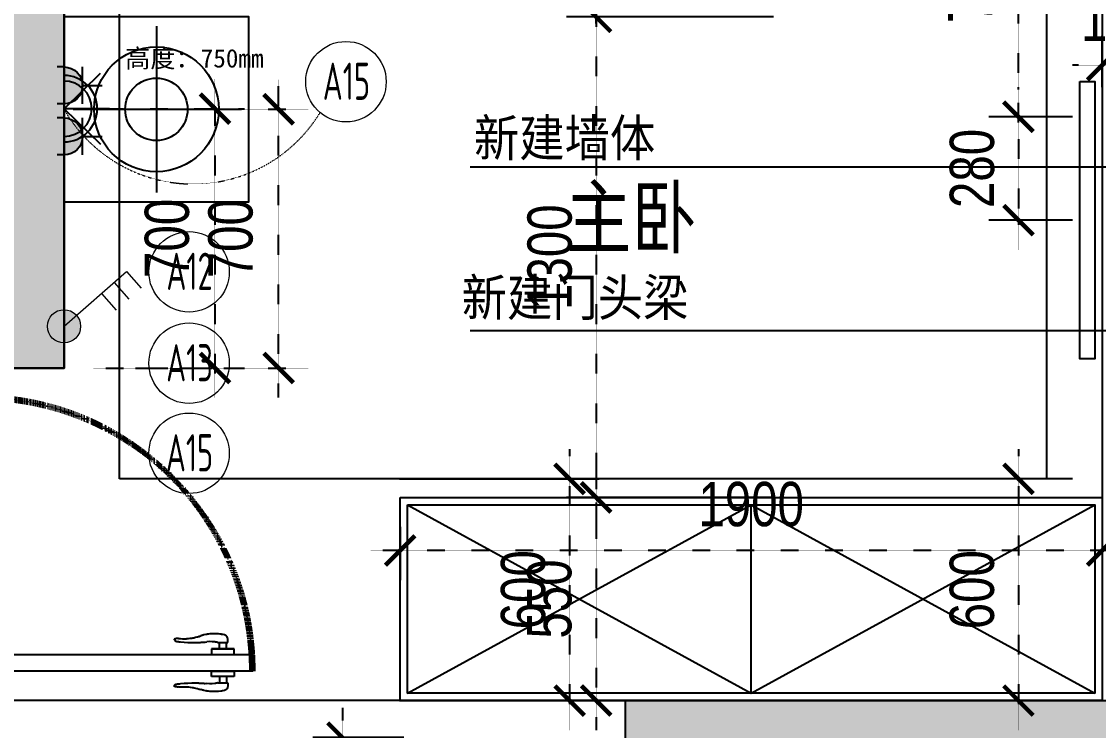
# Model space of a CAD drawing. Header units: millimetres. Extents: x -23568 to 99064, y -162914 to -58422.
# Drawn here: x 27922 to 30837, y -155327 to -153409 of the extents above; entities that cross this region are included whole.
import ezdxf
from ezdxf.enums import TextEntityAlignment as Align

# ---------------------------------------------------------------- set-up
doc = ezdxf.new("R2010")
doc.units = ezdxf.units.MM
doc.header["$LTSCALE"] = 0.01
doc.linetypes.add('ACAD_ISO03W100', pattern=[30, 12, -18])
doc.linetypes.add('DASHED', pattern=[0.75, 0.5, -0.25])
for name, color, linetype in [('09-天花灯具', 53, 'Continuous'), ('FF-FURN【平面家具】', 51, 'Continuous'), ('FF-TEXT【平面文字】', 50, 'Continuous'), ('layer 1', 7, 'Continuous'), ('M-【门】', 63, 'Continuous'), ('RC-Dim【灯具尺寸】', 2, 'Continuous'), ('RC-FIN【天花造型】', 30, 'Continuous'), ('T_天花', 6, 'Continuous'), ('X▲【插座定位】', 30, 'Continuous'), ('布局图框', 1, 'Continuous')]:
    doc.layers.add(name, color=color, linetype=linetype)
for name, color, linetype, lineweight in [('FF-Dim【平面家具尺】', 44, 'Continuous', 0), ('Q◆【 新建墙体填充】', 51, 'Continuous', 0), ('RC-Dim【天花尺寸】', 44, 'Continuous', 0), ('X▲【平面开关】', 31, 'Continuous', 0)]:
    doc.layers.add(name, color=color, linetype=linetype, lineweight=lineweight)
doc.styles.add('-宋体', font='simfang.ttf', dxfattribs={"width": 0.8})
doc.styles.add('CCD_DIM', font='ARCHS.SHX', dxfattribs={"width": 0.7})
doc.styles.add('DIM_FONT', font='SIMPLEX.shx', dxfattribs={"width": 0.8})
doc.styles.add('宋体', font='')
doc.styles.add('尺寸', font='')
doc.styles.add('英文字体', font='stylu.ttf', dxfattribs={"width": 0.8})
doc.styles.get('宋体').set_extended_font_data('SimSun')
doc.styles.get('尺寸').set_extended_font_data('SimSun')
doc.dimstyles.new('t-60', dxfattribs={"dimscale": 80, "dimtxt": 2.3, "dimasz": 1, "dimexe": 1, "dimexo": 1, "dimgap": 0.5, "dimtad": 0, "dimdec": 0, "dimrnd": 5, "dimzin": 0, "dimdsep": 46, "dimtxsty": '英文字体', "dimblk": 'ARCHTICK', "dimcen": 0.09, "dimdle": 1, "dimclrd": 8, "dimclre": 8, "dimclrt": 2, "dimadec": 0, "dimazin": 0, "dimtfac": 1, "dimtdec": 0, "dimtix": 1, "dimtmove": 2, "dimatfit": 2, "dimldrblk": 'DOT', "dimfxl": 0, "dimtvp": 1, "dimtolj": 1, "dimtzin": 0, "dimarcsym": 0})
doc.dimstyles.new('尺寸标注1：60', dxfattribs={"dimscale": 60, "dimtxt": 2, "dimasz": 1, "dimexe": 2, "dimexo": 2, "dimgap": 0.6, "dimtad": 1, "dimdec": 0, "dimdsep": 46, "dimtxsty": '宋体', "dimblk": 'WS-cj', "dimcen": 1, "dimclrd": 44, "dimclre": 44, "dimclrt": 2, "dimadec": 0, "dimazin": 2, "dimtfac": 1, "dimtdec": 4, "dimtix": 1, "dimtmove": 2, "dimatfit": 3, "dimldrblk": 'CCD_Leader_Arrow', "dimfxl": 0, "dimtolj": 1, "dimarcsym": 0})

# ---------------------------------------------------------------- blocks, each defined once
blk = doc.blocks.new('门套门线条01【一卜川】')
at = {"color": 0, "linetype": 'ByBlock'}
blk.add_lwpolyline([(0, 0), (0, 7.5), (-9, 7.5), (-9, 13.5, -0.182064), (-37.4, 19.8, 0.571419), (-55.7, 13.5), (-60, 13.5), (-60, 0)], format="xyb", close=True, dxfattribs=at)
blk = doc.blocks.new('*U68')
at = {"color": 8, "linetype": 'ByBlock'}
for p, q in [((-107.2, 673.5), (-115.9, 673.5)), ((-107.2, 647.1), (-107.2, 673.5)), ((-89.6, 690.4), (-89.6, 675.2)), ((-75, 690.4), (-89.6, 690.4)), ((-89.6, 675.2), (-89.6, 640.4)), ((-89.6, 675.2), (-89.6, 640.4)), ((-75, 629.6), (-75, 690.4)), ((-30, 629.6), (-30, 690.4)), ((-30, 690.4), (-15.4, 690.4)), ((-15.4, 690.4), (-15.4, 675.2)), ((-15.4, 675.2), (-15.4, 640.4)), ((-15.4, 675.2), (-15.4, 640.4)), ((2.2, 647.1), (2.2, 673.5)), ((2.2, 673.5), (10.9, 673.5)), ((-89.6, 669.4), (-107.2, 669.4)), ((-89.6, 650.6), (-107.2, 650.6)), ((-15.4, 669.4), (2.2, 669.4)), ((-15.4, 650.6), (2.2, 650.6)), ((-89.6, 640.4), (-89.6, 629.6)), ((-89.6, 629.6), (-75, 629.6)), ((-15.4, 629.6), (-30, 629.6)), ((-15.4, 640.4), (-15.4, 629.6)), ((-30, 0), (-770, 0)), ((-40, -120), (-760, -120))]:
    blk.add_line(p, q, dxfattribs=at)
at = {"color": 4, "linetype": 'ByBlock'}
blk.add_lwpolyline([(-30, 0), (-75, 0), (-75, 740), (-30, 740)], close=True, dxfattribs=at)
for points in [[(-760, -120), (-800, -120), (-800, 0), (-770, 0), (-770, -45), (-760, -45), (-760, -120)], [(-40, -120), (0, -120), (0, 0), (-30, 0), (-30, -45), (-40, -45), (-40, -120)]]:
    blk.add_lwpolyline(points, dxfattribs=at)
at = {"color": 8, "linetype": 'DASHED', "lineweight": -2}
blk.add_arc((-30, 0), 740, 90.0001, 180, dxfattribs=at)
at = {"color": 8, "linetype": 'ByBlock'}
for centre, major_axis, start_param, end_param in [((-115.9, 661.3), (-8.59, 8.59), 5.497787, 6.813202), ((-10.9, 636.6), (-120, 0.1), -0.233047, 0.306451), ((-23.6, 626.2), (-86, 0), -0.231441, 0.114669), ((-112.2, 647.1), (-3.58, -3.58), 2.124304, 2.356194), ((-443.4, 580.7), (-336.3, 0.1), 3.005111, 3.247916), ((-264.2, 552.2), (-147, -1.8), 3.194781, 3.464277), ((-247, 554.8), (-91.7, 91.7), 3.813778, 3.981187), ((-99, 537.5), (-13.7, 13.7), 0.647464, 1.248663), ((-115.4, 529.4), (-0.729, 0.729), 1.325662, 2.819982), ((-118.6, 536), (-5.92, -5.92), 1.238085, 2.228964)]:
    blk.add_ellipse(centre, major_axis=major_axis, ratio=1, start_param=start_param, end_param=end_param, dxfattribs=at)
at = {"color": 8, "linetype": 'ByBlock', "extrusion": (0, 0, -1)}
for centre, major_axis, start_param, end_param in [((10.9, 661.3), (8.59, 8.59), 5.497787, 6.813202), ((7.2, 647.1), (3.58, -3.58), 2.124304, 2.356194), ((-81.4, 626.2), (86, 0), -0.231441, 0.114669), ((-94.1, 636.6), (120, 0.1), -0.233047, 0.306451), ((338.4, 580.7), (336.3, 0.1), 3.005111, 3.247916), ((159.2, 552.2), (147, -1.8), 3.194781, 3.464277), ((142, 554.8), (91.7, 91.7), 3.813778, 3.981187), ((13.6, 536), (5.92, -5.92), 1.238085, 2.228964), ((10.4, 529.4), (0.729, 0.729), 1.325662, 2.819982), ((-6, 537.5), (13.7, 13.7), 0.647464, 1.248663)]:
    blk.add_ellipse(centre, major_axis=major_axis, ratio=1, start_param=start_param, end_param=end_param, dxfattribs=at)
at = {"color": 4}
blk.add_blockref('门套门线条01【一卜川】', (-780, 0), dxfattribs=at)
at = {"color": 4, "xscale": -1}
blk.add_blockref('门套门线条01【一卜川】', (-20, 0), dxfattribs=at)
at = {"color": 4, "xscale": -1, "rotation": 180}
blk.add_blockref('门套门线条01【一卜川】', (-770, -120), dxfattribs=at)
at = {"color": 4, "rotation": 180}
blk.add_blockref('门套门线条01【一卜川】', (-30, -120), dxfattribs=at)
blk = doc.blocks.new('_ArchTick')
at = {"color": 0, "linetype": 'ByBlock', "const_width": 0.15}
blk.add_lwpolyline([(-0.5, -0.5), (0.5, 0.5)], dxfattribs=at)
blk = doc.blocks.new('*D549')
at = {"layer": 'Defpoints', "color": 0, "transparency": 16777216}
for p in [(30847.5, -153666.2), (30620.8, -153946.2), (30847.5, -153946.2)]:
    blk.add_point(p, dxfattribs=at)
at = {"layer": 'Q◆【 新建墙体填充】', "color": 8, "linetype": 'ACAD_ISO03W100', "lineweight": -2, "transparency": 16777216}
for p, q in [((30620.8, -153666.2), (30620.8, -153586.2)), ((30620.8, -153666.2), (30620.8, -153946.2)), ((30620.8, -153946.2), (30620.8, -154026.2))]:
    blk.add_line(p, q, dxfattribs=at)
at = {"layer": 'Q◆【 新建墙体填充】', "color": 8, "lineweight": -2, "transparency": 16777216}
for p, q in [((30767.5, -153666.2), (30540.8, -153666.2)), ((30767.5, -153946.2), (30540.8, -153946.2))]:
    blk.add_line(p, q, dxfattribs=at)
at = {"layer": 'Q◆【 新建墙体填充】', "color": 8, "lineweight": -2, "transparency": 16777216, "xscale": 80, "yscale": 80, "zscale": 80}
for p, rotation in [((30620.8, -153666.2), 270), ((30620.8, -153946.2), 90)]:
    blk.add_blockref('_ArchTick', p, dxfattribs=dict(at, rotation=rotation))
at = {"layer": 'Q◆【 新建墙体填充】', "color": 2, "transparency": 16777216, "insert": (30495.8, -153806.2), "char_height": 120, "attachment_point": 5, "rotation": 90, "style": '英文字体'}
blk.add_mtext('\\A1;280', dxfattribs=at)
blk = doc.blocks.new('_DOT')
at = {"color": 0, "linetype": 'ByBlock'}
blk.add_line((-0.5, 0), (-1, 0), dxfattribs=at)
at = {"color": 0, "linetype": 'ByBlock', "const_width": 0.5}
blk.add_lwpolyline([(-0.25, 0, 1), (0.25, 0, 1)], format="xyb", close=True, dxfattribs=at)
blk = doc.blocks.new('*D550')
at = {"layer": 'Defpoints', "color": 0, "transparency": 16777216}
for p in [(30847.5, -154646.2), (30620.8, -155246.2), (30847.5, -155246.2)]:
    blk.add_point(p, dxfattribs=at)
at = {"layer": 'Q◆【 新建墙体填充】', "color": 8, "linetype": 'ACAD_ISO03W100', "lineweight": -2, "transparency": 16777216}
blk.add_line((30620.8, -154566.2), (30620.8, -155326.2), dxfattribs=at)
at = {"layer": 'Q◆【 新建墙体填充】', "color": 8, "lineweight": -2, "transparency": 16777216}
for p, q in [((30767.5, -154646.2), (30540.8, -154646.2)), ((30767.5, -155246.2), (30540.8, -155246.2))]:
    blk.add_line(p, q, dxfattribs=at)
at = {"layer": 'Q◆【 新建墙体填充】', "color": 8, "lineweight": -2, "transparency": 16777216, "xscale": 80, "yscale": 80, "zscale": 80}
for p, rotation in [((30620.8, -154646.2), 90), ((30620.8, -155246.2), 270)]:
    blk.add_blockref('_ArchTick', p, dxfattribs=dict(at, rotation=rotation))
at = {"layer": 'Q◆【 新建墙体填充】', "color": 2, "transparency": 16777216, "insert": (30495.5, -154946.2), "char_height": 120, "attachment_point": 5, "rotation": 90, "style": '英文字体'}
blk.add_mtext('\\A1;600', dxfattribs=at)
blk = doc.blocks.new('*D551')
at = {"layer": 'Defpoints', "color": 0, "transparency": 16777216}
for p in [(30620.8, -152946.2), (30847.5, -152946.2), (30847.5, -153666.2)]:
    blk.add_point(p, dxfattribs=at)
at = {"layer": 'Q◆【 新建墙体填充】', "color": 8, "linetype": 'ACAD_ISO03W100', "lineweight": -2, "transparency": 16777216}
blk.add_line((30620.8, -153746.2), (30620.8, -152866.2), dxfattribs=at)
at = {"layer": 'Q◆【 新建墙体填充】', "color": 8, "lineweight": -2, "transparency": 16777216}
for p, q in [((30767.5, -152946.2), (30540.8, -152946.2)), ((30767.5, -153666.2), (30540.8, -153666.2))]:
    blk.add_line(p, q, dxfattribs=at)
at = {"layer": 'Q◆【 新建墙体填充】', "color": 8, "lineweight": -2, "transparency": 16777216, "xscale": 80, "yscale": 80, "zscale": 80}
for p, rotation in [((30620.8, -152946.2), 90), ((30620.8, -153666.2), 270)]:
    blk.add_blockref('_ArchTick', p, dxfattribs=dict(at, rotation=rotation))
at = {"layer": 'Q◆【 新建墙体填充】', "color": 2, "transparency": 16777216, "insert": (30491.3, -153306.2), "char_height": 120, "attachment_point": 5, "rotation": 90, "style": '英文字体'}
blk.add_mtext('\\A1;720', dxfattribs=at)
blk = doc.blocks.new('*D552')
at = {"layer": 'Defpoints', "color": 0, "transparency": 16777216}
for p in [(30947.5, -153526.9), (30847.5, -153666.2), (30947.5, -153666.2)]:
    blk.add_point(p, dxfattribs=at)
at = {"layer": 'Q◆【 新建墙体填充】', "color": 8, "lineweight": -2, "transparency": 16777216}
for p, q in [((30847.5, -153586.2), (30847.5, -153446.9)), ((30947.5, -153586.2), (30947.5, -153446.9))]:
    blk.add_line(p, q, dxfattribs=at)
at = {"layer": 'Q◆【 新建墙体填充】', "color": 8, "linetype": 'ACAD_ISO03W100', "lineweight": -2, "transparency": 16777216}
for p, q in [((30847.5, -153526.9), (30767.5, -153526.9)), ((30847.5, -153526.9), (30947.5, -153526.9)), ((30947.5, -153526.9), (31027.5, -153526.9))]:
    blk.add_line(p, q, dxfattribs=at)
at = {"layer": 'Q◆【 新建墙体填充】', "color": 8, "lineweight": -2, "transparency": 16777216, "xscale": 80, "yscale": 80, "zscale": 80}
blk.add_blockref('_ArchTick', (30847.5, -153526.9), dxfattribs=at)
at = {"layer": 'Q◆【 新建墙体填充】', "color": 8, "lineweight": -2, "transparency": 16777216, "xscale": 80, "yscale": 80, "zscale": 80, "rotation": 180}
blk.add_blockref('_ArchTick', (30947.5, -153526.9), dxfattribs=at)
at = {"layer": 'Q◆【 新建墙体填充】', "color": 2, "transparency": 16777216, "insert": (30897.5, -153402.6), "char_height": 120, "attachment_point": 5, "style": '英文字体'}
blk.add_mtext('\\A1;100', dxfattribs=at)
blk = doc.blocks.new('CCD_Leader_Arrow')
at = {"color": 50, "linetype": 'ByBlock'}
blk.add_line((0, 0), (-1, 0), dxfattribs=at)
for points in [[(-0.859, 0.668), (-0.597, 0.852), (-0.24, 0), (0, 0)], [(-0.859, -0.668), (-0.597, -0.852), (-0.24, 0), (0, 0)]]:
    blk.add_solid(points, dxfattribs=at)
blk = doc.blocks.new('WS-cj')
blk.add_hatch(color=2).paths.add_polyline_path([(0.588, 0.818), (-0.818, -0.588), (-0.588, -0.818), (0.818, 0.588)])
at = {"color": 2, "linetype": 'ByBlock', "lineweight": 0}
for p, q in [((-1.1, 0), (0, 0)), ((0, 0), (1.1, 0))]:
    blk.add_line(p, q, dxfattribs=at)
at = {"color": 2}
blk.add_lwpolyline([(0.588, 0.818), (-0.818, -0.588), (-0.588, -0.818), (0.818, 0.588)], close=True, dxfattribs=at)
blk = doc.blocks.new('*D585')
at = {"layer": 'Defpoints', "color": 0, "transparency": 16777216}
for p in [(29037.5, -155346.2), (28790.9, -156226.2), (29037.5, -156226.2)]:
    blk.add_point(p, dxfattribs=at)
at = {"layer": 'FF-Dim【平面家具尺】', "color": 8, "linetype": 'ACAD_ISO03W100', "lineweight": -2, "transparency": 16777216}
blk.add_line((28790.9, -155266.2), (28790.9, -156306.2), dxfattribs=at)
at = {"layer": 'FF-Dim【平面家具尺】', "color": 8, "lineweight": -2, "transparency": 16777216}
for p, q in [((28957.5, -155346.2), (28710.9, -155346.2)), ((28957.5, -156226.2), (28710.9, -156226.2))]:
    blk.add_line(p, q, dxfattribs=at)
at = {"layer": 'FF-Dim【平面家具尺】', "color": 8, "lineweight": -2, "transparency": 16777216, "xscale": 80, "yscale": 80, "zscale": 80}
for p, rotation in [((28790.9, -155346.2), 90), ((28790.9, -156226.2), 270)]:
    blk.add_blockref('_ArchTick', p, dxfattribs=dict(at, rotation=rotation))
at = {"layer": 'FF-Dim【平面家具尺】', "color": 2, "transparency": 16777216, "insert": (28665.9, -155786.2), "char_height": 120, "attachment_point": 5, "rotation": 90, "style": '英文字体'}
blk.add_mtext('\\A1;880', dxfattribs=at)
blk = doc.blocks.new('*D587')
at = {"layer": 'Defpoints', "color": 0, "transparency": 16777216}
for p in [(28947.5, -154696.2), (30847.5, -154696.2), (28947.5, -154840)]:
    blk.add_point(p, dxfattribs=at)
at = {"layer": 'FF-Dim【平面家具尺】', "color": 8, "lineweight": -2, "transparency": 16777216}
for p, q in [((28947.5, -154776.2), (28947.5, -154920)), ((30847.5, -154776.2), (30847.5, -154920))]:
    blk.add_line(p, q, dxfattribs=at)
at = {"layer": 'FF-Dim【平面家具尺】', "color": 8, "linetype": 'ACAD_ISO03W100', "lineweight": -2, "transparency": 16777216}
blk.add_line((30927.5, -154840), (28867.5, -154840), dxfattribs=at)
at = {"layer": 'FF-Dim【平面家具尺】', "color": 8, "lineweight": -2, "transparency": 16777216, "xscale": 80, "yscale": 80, "zscale": 80, "rotation": 180}
blk.add_blockref('_ArchTick', (28947.5, -154840), dxfattribs=at)
at = {"layer": 'FF-Dim【平面家具尺】', "color": 8, "lineweight": -2, "transparency": 16777216, "xscale": 80, "yscale": 80, "zscale": 80}
blk.add_blockref('_ArchTick', (30847.5, -154840), dxfattribs=at)
at = {"layer": 'FF-Dim【平面家具尺】', "color": 2, "transparency": 16777216, "insert": (29897.5, -154715.2), "char_height": 120, "attachment_point": 5, "style": '英文字体'}
blk.add_mtext('\\A1;1900', dxfattribs=at)
blk = doc.blocks.new('*D588')
at = {"layer": 'Defpoints', "color": 0, "transparency": 16777216}
for p in [(28947.5, -154696.2), (28947.5, -155246.2), (29477.8, -155246.2)]:
    blk.add_point(p, dxfattribs=at)
at = {"layer": 'FF-Dim【平面家具尺】', "color": 8, "linetype": 'ACAD_ISO03W100', "lineweight": -2, "transparency": 16777216}
blk.add_line((29477.8, -154616.2), (29477.8, -155326.2), dxfattribs=at)
at = {"layer": 'FF-Dim【平面家具尺】', "color": 8, "lineweight": -2, "transparency": 16777216}
for p, q in [((29027.5, -154696.2), (29557.8, -154696.2)), ((29027.5, -155246.2), (29557.8, -155246.2))]:
    blk.add_line(p, q, dxfattribs=at)
at = {"layer": 'FF-Dim【平面家具尺】', "color": 8, "lineweight": -2, "transparency": 16777216, "xscale": 80, "yscale": 80, "zscale": 80}
for p, rotation in [((29477.8, -154696.2), 90), ((29477.8, -155246.2), 270)]:
    blk.add_blockref('_ArchTick', p, dxfattribs=dict(at, rotation=rotation))
at = {"layer": 'FF-Dim【平面家具尺】', "color": 2, "transparency": 16777216, "insert": (29351.8, -154971.2), "char_height": 120, "attachment_point": 5, "rotation": 90, "style": '英文字体'}
blk.add_mtext('\\A1;550', dxfattribs=at)
blk = doc.blocks.new('*D589')
at = {"layer": 'Defpoints', "color": 0, "transparency": 16777216}
for p in [(30037.5, -153396.2), (29477.8, -154696.2), (30146.9, -154696.2)]:
    blk.add_point(p, dxfattribs=at)
at = {"layer": 'FF-Dim【平面家具尺】', "color": 8, "linetype": 'ACAD_ISO03W100', "lineweight": -2, "transparency": 16777216}
blk.add_line((29477.8, -153316.2), (29477.8, -154776.2), dxfattribs=at)
at = {"layer": 'FF-Dim【平面家具尺】', "color": 8, "lineweight": -2, "transparency": 16777216}
for p, q in [((29957.5, -153396.2), (29397.8, -153396.2)), ((29957.8, -154696.2), (29397.8, -154696.2))]:
    blk.add_line(p, q, dxfattribs=at)
at = {"layer": 'FF-Dim【平面家具尺】', "color": 8, "lineweight": -2, "transparency": 16777216, "xscale": 80, "yscale": 80, "zscale": 80}
for p, rotation in [((29477.8, -153396.2), 90), ((29477.8, -154696.2), 270)]:
    blk.add_blockref('_ArchTick', p, dxfattribs=dict(at, rotation=rotation))
at = {"layer": 'FF-Dim【平面家具尺】', "color": 2, "transparency": 16777216, "insert": (29352.6, -154046.2), "char_height": 120, "attachment_point": 5, "rotation": 90, "style": '英文字体'}
blk.add_mtext('\\A1;1300', dxfattribs=at)
blk = doc.blocks.new('*D590')
at = {"layer": 'Defpoints', "color": 0, "transparency": 16777216}
for p in [(29477.8, -151596.2), (30037.5, -151596.2), (30037.5, -153396.2)]:
    blk.add_point(p, dxfattribs=at)
at = {"layer": 'FF-Dim【平面家具尺】', "color": 8, "linetype": 'ACAD_ISO03W100', "lineweight": -2, "transparency": 16777216}
blk.add_line((29477.8, -153476.2), (29477.8, -151516.2), dxfattribs=at)
at = {"layer": 'FF-Dim【平面家具尺】', "color": 8, "lineweight": -2, "transparency": 16777216}
for p, q in [((29957.5, -151596.2), (29397.8, -151596.2)), ((29957.5, -153396.2), (29397.8, -153396.2))]:
    blk.add_line(p, q, dxfattribs=at)
at = {"layer": 'FF-Dim【平面家具尺】', "color": 8, "lineweight": -2, "transparency": 16777216, "xscale": 80, "yscale": 80, "zscale": 80}
for p, rotation in [((29477.8, -151596.2), 90), ((29477.8, -153396.2), 270)]:
    blk.add_blockref('_ArchTick', p, dxfattribs=dict(at, rotation=rotation))
at = {"layer": 'FF-Dim【平面家具尺】', "color": 2, "transparency": 16777216, "insert": (29352.8, -152496.2), "char_height": 120, "attachment_point": 5, "rotation": 90, "style": '英文字体'}
blk.add_mtext('\\A1;1800', dxfattribs=at)
blk = doc.blocks.new('ADFADAW')
at = {"layer": 'Defpoints'}
h = blk.add_hatch(color=251, dxfattribs=at)
h.dxf.hatch_style = 1
h.paths.add_polyline_path([(22067.5, -166462.6), (21407.5, -166462.6), (21407.5, -171702.6), (21627.5, -171702.6), (21697.5, -171702.6), (21697.5, -167912.6), (22067.5, -167912.6)])
h.paths.add_polyline_path([(27427.5, -167912.6), (27687.5, -167912.6), (27687.5, -170562.6), (28037.5, -170562.6), (28037.5, -167312.6), (28037.5, -166702.6), (27427.5, -166702.6)])
h.paths.add_polyline_path([(30847.5, -167312.6), (30847.5, -169162.6), (31027.5, -169162.6), (31027.5, -166462.6), (30447.5, -166462.6), (30447.5, -166702.6), (30447.5, -167312.6)])
h.paths.add_polyline_path([(32877.5, -171702.6), (32877.5, -168722.6), (32477.5, -168722.6), (32477.5, -168962.6), (32637.5, -168962.6), (32637.5, -171462.6), (29557.5, -171462.6), (29557.5, -174282.6), (29797.5, -174282.6), (29797.5, -171702.6)])
h.paths.add_polyline_path([(28037.5, -172742.6), (27687.5, -172742.6), (27687.5, -175132.6), (28037.5, -175132.6)])
h.paths.add_polyline_path([(19547.5, -175182.6), (20787.5, -175182.6), (20787.5, -174942.6), (19787.5, -174942.6), (19787.5, -171702.6), (19787.5, -171462.6), (19547.5, -171462.6)])
at = {"layer": 'Defpoints', "color": 251}
for p, q in [((28037.5, -167312.6), (28037.5, -170562.6)), ((28037.5, -169612.6), (28037.5, -170112.6)), ((28537.5, -170112.6), (28537.5, -169612.6)), ((30787.5, -169787.6), (30827.5, -169787.6)), ((30787.5, -170537.6), (30787.5, -169787.6)), ((30827.5, -169787.6), (30827.5, -170537.6)), ((28037.5, -170112.6), (28537.5, -170112.6)), ((30827.5, -170537.6), (30787.5, -170537.6)), ((28037.5, -170562.6), (27687.5, -170562.6)), ((28947.5, -170912.6), (30847.5, -170912.6)), ((28947.5, -171462.6), (28947.5, -170912.6)), ((28967.5, -170932.6), (30827.5, -170932.6)), ((28967.5, -171442.6), (28967.5, -170932.6)), ((28967.5, -171442.6), (29897.5, -170932.6)), ((28967.5, -170932.6), (29897.5, -171442.6)), ((29897.5, -171442.6), (29897.5, -170932.6)), ((29897.5, -170932.6), (30827.5, -171442.6)), ((29897.5, -171442.6), (30827.5, -170932.6)), ((30827.5, -170932.6), (30827.5, -171442.6)), ((30827.5, -171442.6), (28967.5, -171442.6)), ((29557.5, -171462.6), (27687.5, -171462.6)), ((30847.5, -171462.6), (28947.5, -171462.6)), ((29557.5, -174282.6), (29557.5, -171462.6)), ((29557.5, -171462.6), (32637.5, -171462.6))]:
    blk.add_line(p, q, dxfattribs=at)
at = {"layer": 'Defpoints', "color": 251, "ltscale": 600}
for p, q in [((28287.5, -169637.6), (28287.5, -170087.6)), ((28062.5, -169862.6), (28512.5, -169862.6))]:
    blk.add_line(p, q, dxfattribs=at)
at = {"layer": 'Defpoints', "color": 251, "linetype": 'ByBlock'}
for p, q in [((28454.6, -171305.4), (28481, -171305.4)), ((28458.1, -171322.9), (28458.1, -171305.4)), ((28476.9, -171322.9), (28476.9, -171305.4)), ((28481, -171305.4), (28481, -171296.7)), ((27807.5, -171337.6), (28547.5, -171337.6)), ((28447.9, -171322.9), (28437.1, -171322.9)), ((28437.1, -171322.9), (28437.1, -171337.6)), ((28437.1, -171337.6), (28497.9, -171337.6)), ((28482.7, -171322.9), (28447.9, -171322.9)), ((28482.7, -171322.9), (28447.9, -171322.9)), ((28497.9, -171322.9), (28482.7, -171322.9)), ((28497.9, -171337.6), (28497.9, -171322.9)), ((28547.5, -171337.6), (28547.5, -171382.6)), ((28547.5, -171382.6), (27807.5, -171382.6)), ((28437.1, -171397.2), (28437.1, -171382.6)), ((28437.1, -171382.6), (28497.9, -171382.6)), ((28447.9, -171397.2), (28437.1, -171397.2)), ((28482.7, -171397.2), (28447.9, -171397.2)), ((28482.7, -171397.2), (28447.9, -171397.2)), ((28458.1, -171397.2), (28458.1, -171414.7)), ((28476.9, -171397.2), (28476.9, -171414.7)), ((28497.9, -171397.2), (28482.7, -171397.2)), ((28497.9, -171382.6), (28497.9, -171397.2)), ((28454.6, -171414.7), (28481, -171414.7)), ((28481, -171414.7), (28481, -171423.4))]:
    blk.add_line(p, q, dxfattribs=at)
at = {"layer": 'Defpoints', "color": 251}
blk.add_circle((28287.5, -169862.6), 168.8, dxfattribs=at)
at = {"layer": 'Defpoints', "color": 251, "ltscale": 600}
blk.add_circle((28287.5, -169862.6), 84.4, dxfattribs=at)
at = {"layer": 'Defpoints', "color": 251, "linetype": 'DASHED', "lineweight": -2}
blk.add_arc((27807.5, -171382.6), 740, 0.0001, 90, dxfattribs=at)
at = {"layer": 'Defpoints', "color": 251, "linetype": 'ByBlock'}
for centre, major_axis, start_param, end_param in [((28444.1, -171401.6), (0.1, 120), -0.233047, 0.306451), ((28468.8, -171296.7), (8.59, 8.59), 5.497787, 6.813202), ((28336.9, -171297.2), (0.729, 0.729), 1.325662, 2.819982), ((28343.5, -171294), (-5.92, 5.92), 1.238085, 2.228964), ((28345, -171313.5), (13.7, 13.7), 0.647464, 1.248663), ((28388.2, -170969.1), (0.1, 336.3), 3.005111, 3.247916), ((28362.3, -171165.6), (91.7, 91.7), 3.813778, 3.981187), ((28359.7, -171148.3), (-1.8, 147), 3.194781, 3.464277), ((28433.6, -171389), (0, 86), -0.231441, 0.114669), ((28454.6, -171300.3), (-3.58, 3.58), 2.124304, 2.356194)]:
    blk.add_ellipse(centre, major_axis=major_axis, ratio=1, start_param=start_param, end_param=end_param, dxfattribs=at)
at = {"layer": 'Defpoints', "color": 251, "linetype": 'ByBlock', "extrusion": (0, 0, -1)}
for centre, major_axis, start_param, end_param in [((28336.9, -171422.9), (0.729, -0.729), 1.325662, 2.819982), ((28343.5, -171426.1), (-5.92, -5.92), 1.238085, 2.228964), ((28345, -171406.6), (13.7, -13.7), 0.647464, 1.248663), ((28388.2, -171751), (0.1, -336.3), 3.005111, 3.247916), ((28362.3, -171554.6), (91.7, -91.7), 3.813778, 3.981187), ((28359.7, -171571.8), (-1.8, -147), 3.194781, 3.464277), ((28433.6, -171331.1), (0, -86), -0.231441, 0.114669), ((28454.6, -171419.8), (-3.58, -3.58), 2.124304, 2.356194), ((28468.8, -171423.4), (8.59, -8.59), 5.497787, 6.813202), ((28444.1, -171318.5), (0.1, -120), -0.233047, 0.306451)]:
    blk.add_ellipse(centre, major_axis=major_axis, ratio=1, start_param=start_param, end_param=end_param, dxfattribs=at)
at = {"layer": 'Defpoints', "color": 251, "linetype": 'ByBlock', "style": 'DIM_FONT', "width": 0.8, "flags": 9}
for tag, p, rotation in [('XSIZE', (30947.5, -169789.4), 90), ('YSIZE', (30947.5, -169789.4), 90), ('XSIZE', (28643.3, -174042.6), 180), ('YSIZE', (28643.3, -174042.6), 180)]:
    blk.add_attdef(tag, p, '', height=0.457, rotation=rotation, dxfattribs=at)
blk = doc.blocks.new('*D657')
at = {"layer": 'Defpoints', "color": 0, "lineweight": 100, "transparency": 16777216}
for p in [(28865.8, -154646.2), (28865.8, -155246.2), (29406.1, -155246.2)]:
    blk.add_point(p, dxfattribs=at)
at = {"layer": 'RC-Dim【天花尺寸】', "color": 8, "linetype": 'ACAD_ISO03W100', "lineweight": -2, "transparency": 16777216}
blk.add_line((29406.1, -154566.2), (29406.1, -155326.2), dxfattribs=at)
at = {"layer": 'RC-Dim【天花尺寸】', "color": 8, "lineweight": -2, "transparency": 16777216}
for p, q in [((28945.8, -154646.2), (29486.1, -154646.2)), ((28945.8, -155246.2), (29486.1, -155246.2))]:
    blk.add_line(p, q, dxfattribs=at)
at = {"layer": 'RC-Dim【天花尺寸】', "color": 8, "lineweight": -2, "transparency": 16777216, "xscale": 80, "yscale": 80, "zscale": 80}
for p, rotation in [((29406.1, -154646.2), 90), ((29406.1, -155246.2), 270)]:
    blk.add_blockref('_ArchTick', p, dxfattribs=dict(at, rotation=rotation))
at = {"layer": 'RC-Dim【天花尺寸】', "color": 2, "transparency": 16777216, "insert": (29280.7, -154946.2), "char_height": 120, "attachment_point": 5, "rotation": 90, "style": '英文字体'}
blk.add_mtext('\\A1;600', dxfattribs=at)
blk = doc.blocks.new('*U667')
blk.add_hatch(color=0).paths.add_polyline_path([(-0.6, 0, 1), (0.6, 0, 1)])
for p, q in [((0, 0), (2.121, 2.121)), ((2.121, 2.121), (2.687, 1.556)), ((1.697, 1.697), (2.263, 1.131)), ((1.273, 1.273), (1.838, 0.707))]:
    blk.add_line(p, q)
blk.add_circle((0, 0), 0.6)
blk = doc.blocks.new('A$C0D393392')
blk.add_hatch(color=0).paths.add_polyline_path([(148, 27.1, 1), (0, 27.1)])
for p, q in [((74, 101.1), (74, 179.5)), ((0, 101.1), (148, 101.1)), ((0, 27.1), (148, 27.1)), ((0, 27.1), (0, 0)), ((148, 27.1), (148, 0))]:
    blk.add_line(p, q)
blk.add_arc((74, 27.1), 74, 0, 180)
blk = doc.blocks.new('*D685')
at = {"layer": 'Defpoints', "color": 0, "linetype": 'ACAD_ISO03W100', "lineweight": 100, "transparency": 16777216}
for p in [(28037.5, -153646.2), (28618.2, -153646.2), (28037.5, -154346.2)]:
    blk.add_point(p, dxfattribs=at)
at = {"layer": 'X▲【插座定位】', "color": 8, "linetype": 'ACAD_ISO03W100', "lineweight": -2, "transparency": 16777216}
for p, q in [((28618.2, -154426.2), (28618.2, -153566.2)), ((28218.2, -153646.2), (28698.2, -153646.2)), ((28218.2, -154346.2), (28698.2, -154346.2))]:
    blk.add_line(p, q, dxfattribs=at)
at = {"layer": 'X▲【插座定位】', "color": 8, "linetype": 'ACAD_ISO03W100', "lineweight": -2, "transparency": 16777216, "xscale": 80, "yscale": 80, "zscale": 80}
for p, rotation in [((28618.2, -153646.2), 90), ((28618.2, -154346.2), 270)]:
    blk.add_blockref('_ArchTick', p, dxfattribs=dict(at, rotation=rotation))
at = {"layer": 'X▲【插座定位】', "color": 2, "linetype": 'ACAD_ISO03W100', "lineweight": 100, "transparency": 16777216, "insert": (28488.7, -153996.2), "char_height": 120, "attachment_point": 5, "rotation": 90, "style": '英文字体'}
blk.add_mtext('\\A1;700', dxfattribs=at)
blk = doc.blocks.new('SAEFSEFSF')
at = {"layer": 'layer 1'}
h = blk.add_hatch(color=251, dxfattribs=at)
h.dxf.hatch_style = 1
h.paths.add_polyline_path([(22067.5, -166651.7), (21407.5, -166651.7), (21407.5, -171891.7), (21627.5, -171891.7), (21697.5, -171891.7), (21697.5, -168101.7), (22067.5, -168101.7)])
h.paths.add_polyline_path([(27427.5, -168101.7), (27687.5, -168101.7), (27687.5, -170751.7), (28037.5, -170751.7), (28037.5, -167501.7), (28037.5, -166891.7), (27427.5, -166891.7)])
h.paths.add_polyline_path([(30847.5, -167501.7), (30847.5, -169351.7), (31027.5, -169351.7), (31027.5, -166651.7), (30447.5, -166651.7), (30447.5, -166891.7), (30447.5, -167501.7)])
h.paths.add_polyline_path([(32877.5, -171891.7), (32877.5, -168911.7), (32477.5, -168911.7), (32477.5, -169151.7), (32637.5, -169151.7), (32637.5, -171651.7), (29557.5, -171651.7), (29557.5, -174471.7), (29797.5, -174471.7), (29797.5, -171891.7)])
h.paths.add_polyline_path([(28037.5, -172931.7), (27687.5, -172931.7), (27687.5, -175321.7), (28037.5, -175321.7)])
h.paths.add_polyline_path([(19547.5, -175371.7), (20787.5, -175371.7), (20787.5, -175131.7), (19787.5, -175131.7), (19787.5, -171891.7), (19787.5, -171651.7), (19547.5, -171651.7)])
at = {"layer": 'layer 1', "color": 251}
for p, q in [((28037.5, -167501.7), (28037.5, -170751.7)), ((28037.5, -169801.7), (28037.5, -170301.7)), ((28537.5, -170301.7), (28537.5, -169801.7)), ((30787.5, -169976.7), (30827.5, -169976.7)), ((30787.5, -170726.7), (30787.5, -169976.7)), ((30827.5, -169976.7), (30827.5, -170726.7)), ((28037.5, -170301.7), (28537.5, -170301.7)), ((30827.5, -170726.7), (30787.5, -170726.7)), ((28037.5, -170751.7), (27687.5, -170751.7)), ((28947.5, -171101.7), (30847.5, -171101.7)), ((28947.5, -171651.7), (28947.5, -171101.7)), ((28967.5, -171121.7), (30827.5, -171121.7)), ((28967.5, -171631.7), (28967.5, -171121.7)), ((28967.5, -171631.7), (29897.5, -171121.7)), ((28967.5, -171121.7), (29897.5, -171631.7)), ((29897.5, -171631.7), (29897.5, -171121.7)), ((29897.5, -171121.7), (30827.5, -171631.7)), ((29897.5, -171631.7), (30827.5, -171121.7)), ((30827.5, -171121.7), (30827.5, -171631.7)), ((30827.5, -171631.7), (28967.5, -171631.7)), ((29557.5, -171651.7), (27687.5, -171651.7)), ((30847.5, -171651.7), (28947.5, -171651.7)), ((29557.5, -174471.7), (29557.5, -171651.7)), ((29557.5, -171651.7), (32637.5, -171651.7))]:
    blk.add_line(p, q, dxfattribs=at)
at = {"layer": 'layer 1', "color": 251, "ltscale": 600}
for p, q in [((28287.5, -169826.7), (28287.5, -170276.7)), ((28062.5, -170051.7), (28512.5, -170051.7))]:
    blk.add_line(p, q, dxfattribs=at)
at = {"layer": 'layer 1', "color": 251, "linetype": 'ByBlock'}
for p, q in [((28481, -171494.5), (28481, -171485.8)), ((28447.9, -171512.1), (28437.1, -171512.1)), ((28437.1, -171512.1), (28437.1, -171526.7)), ((28482.7, -171512.1), (28447.9, -171512.1)), ((28482.7, -171512.1), (28447.9, -171512.1)), ((28454.6, -171494.5), (28481, -171494.5)), ((28458.1, -171512.1), (28458.1, -171494.5)), ((28476.9, -171512.1), (28476.9, -171494.5)), ((28497.9, -171512.1), (28482.7, -171512.1)), ((28497.9, -171526.7), (28497.9, -171512.1)), ((27807.5, -171526.7), (28547.5, -171526.7)), ((28437.1, -171526.7), (28497.9, -171526.7)), ((28547.5, -171526.7), (28547.5, -171571.7)), ((28547.5, -171571.7), (27807.5, -171571.7)), ((28437.1, -171586.3), (28437.1, -171571.7)), ((28437.1, -171571.7), (28497.9, -171571.7)), ((28497.9, -171571.7), (28497.9, -171586.3)), ((28447.9, -171586.3), (28437.1, -171586.3)), ((28482.7, -171586.3), (28447.9, -171586.3)), ((28482.7, -171586.3), (28447.9, -171586.3)), ((28454.6, -171603.9), (28481, -171603.9)), ((28458.1, -171586.3), (28458.1, -171603.9)), ((28476.9, -171586.3), (28476.9, -171603.9)), ((28481, -171603.9), (28481, -171612.6)), ((28497.9, -171586.3), (28482.7, -171586.3))]:
    blk.add_line(p, q, dxfattribs=at)
at = {"layer": 'layer 1', "color": 251}
blk.add_circle((28287.5, -170051.7), 168.8, dxfattribs=at)
at = {"layer": 'layer 1', "color": 251, "ltscale": 600}
blk.add_circle((28287.5, -170051.7), 84.4, dxfattribs=at)
at = {"layer": 'layer 1', "color": 251, "linetype": 'DASHED', "lineweight": -2}
blk.add_arc((27807.5, -171571.7), 740, 0.0001, 90, dxfattribs=at)
at = {"layer": 'layer 1', "color": 251, "linetype": 'ByBlock'}
for centre, major_axis, start_param, end_param in [((28336.9, -171486.3), (0.729, 0.729), 1.325662, 2.819982), ((28343.5, -171483.1), (-5.92, 5.92), 1.238085, 2.228964), ((28345, -171502.7), (13.7, 13.7), 0.647464, 1.248663), ((28362.3, -171354.7), (91.7, 91.7), 3.813778, 3.981187), ((28359.7, -171337.5), (-1.8, 147), 3.194781, 3.464277), ((28444.1, -171590.8), (0.1, 120), -0.233047, 0.306451), ((28468.8, -171485.8), (8.59, 8.59), 5.497787, 6.813202), ((28388.2, -171158.3), (0.1, 336.3), 3.005111, 3.247916), ((28433.6, -171578.1), (0, 86), -0.231441, 0.114669), ((28454.6, -171489.5), (-3.58, 3.58), 2.124304, 2.356194)]:
    blk.add_ellipse(centre, major_axis=major_axis, ratio=1, start_param=start_param, end_param=end_param, dxfattribs=at)
at = {"layer": 'layer 1', "color": 251, "linetype": 'ByBlock', "extrusion": (0, 0, -1)}
for centre, major_axis, start_param, end_param in [((28388.2, -171940.1), (0.1, -336.3), 3.005111, 3.247916), ((28433.6, -171520.3), (0, -86), -0.231441, 0.114669), ((28454.6, -171608.9), (-3.58, -3.58), 2.124304, 2.356194), ((28336.9, -171612.1), (0.729, -0.729), 1.325662, 2.819982), ((28343.5, -171615.3), (-5.92, -5.92), 1.238085, 2.228964), ((28345, -171595.7), (13.7, -13.7), 0.647464, 1.248663), ((28362.3, -171743.7), (91.7, -91.7), 3.813778, 3.981187), ((28359.7, -171760.9), (-1.8, -147), 3.194781, 3.464277), ((28444.1, -171507.6), (0.1, -120), -0.233047, 0.306451), ((28468.8, -171612.6), (8.59, -8.59), 5.497787, 6.813202)]:
    blk.add_ellipse(centre, major_axis=major_axis, ratio=1, start_param=start_param, end_param=end_param, dxfattribs=at)
at = {"layer": 'layer 1', "color": 251, "linetype": 'ByBlock', "style": 'DIM_FONT', "width": 0.8, "flags": 9}
for tag, p, rotation in [('XSIZE', (30947.5, -169978.6), 90), ('YSIZE', (30947.5, -169978.6), 90), ('XSIZE', (28643.3, -174231.7), 180), ('YSIZE', (28643.3, -174231.7), 180)]:
    blk.add_attdef(tag, p, '', height=0.457, rotation=rotation, dxfattribs=at)
blk = doc.blocks.new('FFFFF')
at = {"color": 53}
blk.add_arc((13572.1, -181974.8), 90, 180, 0, dxfattribs=at)
at = {"color": 8}
blk.add_arc((13572.1, -181974.8), 75, 180, 0, dxfattribs=at)
at = {"layer": 'T_天花', "color": 8}
for p, q in [((13441.9, -181974.8), (13699.2, -181974.8)), ((13572.1, -181974.8), (13475.8, -182073.7)), ((13572.1, -182097.6), (13572.1, -181974.8)), ((13572.1, -181974.8), (13668.3, -182073.7))]:
    blk.add_line(p, q, dxfattribs=at)
blk = doc.blocks.new('*D717')
at = {"layer": 'Defpoints', "color": 0, "linetype": 'ACAD_ISO03W100', "lineweight": 100, "transparency": 16777216}
for p in [(28037.5, -153644.6), (28037.5, -154346.2), (28446, -154346.2)]:
    blk.add_point(p, dxfattribs=at)
at = {"layer": 'RC-Dim【灯具尺寸】', "color": 8, "linetype": 'ACAD_ISO03W100', "lineweight": -2, "transparency": 16777216}
for p, q in [((28446, -153564.6), (28446, -154426.2)), ((28117.5, -153644.6), (28526, -153644.6)), ((28117.5, -154346.2), (28526, -154346.2))]:
    blk.add_line(p, q, dxfattribs=at)
at = {"layer": 'RC-Dim【灯具尺寸】', "color": 8, "linetype": 'ACAD_ISO03W100', "lineweight": -2, "transparency": 16777216, "xscale": 80, "yscale": 80, "zscale": 80}
for p, rotation in [((28446, -153644.6), 90), ((28446, -154346.2), 270)]:
    blk.add_blockref('_ArchTick', p, dxfattribs=dict(at, rotation=rotation))
at = {"layer": 'RC-Dim【灯具尺寸】', "color": 2, "linetype": 'ACAD_ISO03W100', "lineweight": 100, "transparency": 16777216, "insert": (28316.6, -153995.4), "char_height": 120, "attachment_point": 5, "rotation": 90, "style": '英文字体'}
blk.add_mtext('\\A1;700', dxfattribs=at)

msp = doc.modelspace()

# ---------------------------------------------------------------- hatches: boundary and pattern name
h = msp.add_hatch(color=8)
h.dxf.hatch_style = 1
h.paths.add_polyline_path([(22067.5, -150246.2), (21407.5, -150246.2), (21407.5, -155486.2), (21627.5, -155486.2), (21697.5, -155486.2), (21697.5, -151696.2), (22067.5, -151696.2)])
h.paths.add_polyline_path([(27427.5, -151696.2), (27687.5, -151696.2), (27687.5, -154346.2), (28037.5, -154346.2), (28037.5, -151096.2), (28037.5, -150486.2), (27427.5, -150486.2)])
h.paths.add_polyline_path([(30847.5, -151096.2), (30847.5, -152946.2), (31027.5, -152946.2), (31027.5, -150246.2), (30447.5, -150246.2), (30447.5, -150486.2), (30447.5, -151096.2)])
h.paths.add_polyline_path([(32877.5, -155486.2), (32877.5, -152506.2), (32477.5, -152506.2), (32477.5, -152746.2), (32637.5, -152746.2), (32637.5, -155246.2), (29557.5, -155246.2), (29557.5, -158066.2), (29797.5, -158066.2), (29797.5, -155486.2)])
h.paths.add_polyline_path([(28037.5, -156526.2), (27687.5, -156526.2), (27687.5, -158916.2), (28037.5, -158916.2)])
h.paths.add_polyline_path([(19547.5, -158966.2), (20787.5, -158966.2), (20787.5, -158726.2), (19787.5, -158726.2), (19787.5, -155486.2), (19787.5, -155246.2), (19547.5, -155246.2)])

# ---------------------------------------------------------------- linework, layer by layer
for p, q in [((28037.5, -151096.2), (28037.5, -154346.2)), ((28037.5, -154346.2), (27687.5, -154346.2)), ((29557.5, -155246.2), (27687.5, -155246.2)), ((29557.5, -158066.2), (29557.5, -155246.2)), ((29557.5, -155246.2), (32637.5, -155246.2))]:
    msp.add_line(p, q)
at = {"layer": 'FF-FURN【平面家具】', "color": 8, "ltscale": 600}
for p, q in [((28287.5, -153421.2), (28287.5, -153871.2)), ((28062.5, -153646.2), (28512.5, -153646.2))]:
    msp.add_line(p, q, dxfattribs=at)
at = {"layer": 'FF-FURN【平面家具】', "color": 8}
msp.add_line((29897.5, -155226.2), (29897.5, -154716.2), dxfattribs=at)
at = {"layer": 'FF-FURN【平面家具】', "color": 4}
for points in [[(28037.5, -153896.2), (28537.5, -153896.2), (28537.5, -153396.2), (28037.5, -153396.2)], [(30787.5, -153571.2), (30827.5, -153571.2), (30827.5, -154321.2), (30787.5, -154321.2)], [(28947.5, -154696.2), (30847.5, -154696.2), (30847.5, -155246.2), (28947.5, -155246.2)]]:
    msp.add_lwpolyline(points, close=True, dxfattribs=at)
at = {"layer": 'FF-FURN【平面家具】', "color": 8}
msp.add_lwpolyline([(28967.5, -154716.2), (30827.5, -154716.2), (30827.5, -155226.2), (28967.5, -155226.2)], close=True, dxfattribs=at)
for points in [[(28967.5, -155226.2), (29897.5, -154716.2), (30827.5, -155226.2)], [(28967.5, -154716.2), (29897.5, -155226.2), (30827.5, -154716.2)]]:
    msp.add_lwpolyline(points, dxfattribs=at)
at = {"layer": 'FF-FURN【平面家具】', "color": 4}
msp.add_circle((28287.5, -153646.2), 168.8, dxfattribs=at)
at = {"layer": 'FF-FURN【平面家具】', "color": 8, "ltscale": 600}
msp.add_circle((28287.5, -153646.2), 84.4, dxfattribs=at)
at = {"layer": 'RC-FIN【天花造型】'}
for p, q in [((28187.5, -154646.2), (28187.5, -151096.2)), ((30697.5, -154646.2), (30697.5, -151096.2)), ((30697.5, -154646.2), (28187.5, -154646.2))]:
    msp.add_line(p, q, dxfattribs=at)
at = {"layer": 'X▲【平面开关】', "color": 2}
for centre in [(28800.6, -153571.5), (28376, -154086), (28376, -154333.3), (28376, -154576.9)]:
    msp.add_circle(centre, 108.9, dxfattribs=at)
at = {"layer": 'X▲【平面开关】', "linetype": 'ACAD_ISO03W100', "ltscale": 3}
msp.add_arc((28386.6, -153445.5), 402.7, 209.8865, 328.6702, dxfattribs=at)
at = {"layer": '布局图框'}
msp.add_lwpolyline([(28037.5, -150486.2), (30447.5, -150486.2), (30447.5, -151096.2), (30847.5, -151096.2), (30847.5, -155246.2), (27807.5, -155246.2), (27807.5, -154346.2), (28037.5, -154346.2), (28037.5, -150486.2)], dxfattribs=at)

# ---------------------------------------------------------------- block references
at = {"layer": '09-天花灯具', "rotation": 90}
msp.add_blockref('FFFFF', (-153937.3, -167216.7), dxfattribs=at)
at = {"layer": 'layer 1', "linetype": 'ACAD_ISO03W100', "lineweight": 100}
msp.add_blockref('SAEFSEFSF', (0, 16405.5), dxfattribs=at)
at = {"layer": 'M-【门】', "rotation": 270}
msp.add_blockref('*U68', (27807.5, -155196.2), dxfattribs=at)
at = {"layer": 'RC-FIN【天花造型】'}
msp.add_blockref('ADFADAW', (0, 16216.4), dxfattribs=at)
at = {"layer": 'X▲【平面开关】', "xscale": 74.99930608239998, "yscale": 74.99930608239998, "zscale": 74.99930608239998, "rotation": 356.1811314790596}
msp.add_blockref('*U667', (28037.5, -154233.4), dxfattribs=at)
at = {"layer": 'X▲【插座定位】', "color": 53, "xscale": -0.6756756756756511, "yscale": 0.6756756757235034, "zscale": 0.6756756757382626, "rotation": 270}
for p in [(28019.2, -153631.6), (28019.2, -153769.4)]:
    msp.add_blockref('A$C0D393392', p, dxfattribs=at)

# ---------------------------------------------------------------- texts
at = {"layer": 'FF-TEXT【平面文字】', "color": 4, "insert": (29396.3, -153857.7), "char_height": 161.951, "width": 2270.994, "attachment_point": 1, "style": '-宋体'}
msp.add_mtext('{\\fNSimSun|b0|i0|c134|p49;主卧}', dxfattribs=at)
at = {"layer": 'Q◆【 新建墙体填充】', "style": '宋体', "width": 0.9}
for s, p in [('新建墙体', (29146.9, -153773.7)), ('新建门头梁', (29113.9, -154205.6))]:
    msp.add_text(s, height=100, dxfattribs=at).set_placement(p)
at = {"layer": 'X▲【平面开关】', "color": 2, "style": 'CCD_DIM', "width": 0.7}
for s, p in [('A15', (28801.9, -153620.6)), ('A12', (28377.3, -154135)), ('A13', (28377.3, -154382.4)), ('A15', (28377.3, -154625.9))]:
    msp.add_text(s, height=100.8, dxfattribs=at).set_placement(p, align=Align.CENTER)
at = {"layer": 'X▲【插座定位】', "color": 2, "insert": (28390.2, -153510.8), "char_height": 50, "attachment_point": 5, "style": '尺寸'}
msp.add_mtext('\\A1;{\\fNSimSun|b0|i0|c134|p49;高度：750mm}', dxfattribs=at)

# ---------------------------------------------------------------- dimensions: what is measured, and where the dimension line sits
at = {"layer": 'FF-Dim【平面家具尺】'}
for base, p1, p2, picture, middle in [((29477.8, -151596.2), (30037.5, -153396.2), (30037.5, -151596.2), '*D590', (29352.8, -152496.2)), ((29477.8, -154696.2), (30037.5, -153396.2), (30146.9, -154696.2), '*D589', (29352.6, -154046.2)), ((29477.8, -155246.2), (28947.5, -154696.2), (28947.5, -155246.2), '*D588', (29351.8, -154971.2)), ((28790.9, -156226.2), (29037.5, -155346.2), (29037.5, -156226.2), '*D585', (28665.9, -155786.2))]:
    dim = msp.add_linear_dim(base=base, p1=p1, p2=p2, angle=90, dimstyle='t-60', override={"dimtxt": 1.5, "dimzin": 8, "dimfxl": 6, "dimfxlon": 1}, dxfattribs=at)
    dim.commit()
    dim.dimension.update_dxf_attribs({"geometry": picture, "text_midpoint": middle})
dim = msp.add_linear_dim(base=(28947.5, -154840), p1=(30847.5, -154696.2), p2=(28947.5, -154696.2), dimstyle='t-60', override={"dimtxt": 1.5, "dimzin": 8, "dimfxl": 6, "dimfxlon": 1}, dxfattribs=at)
dim.commit()
dim.dimension.update_dxf_attribs({"geometry": '*D587', "text_midpoint": (29897.5, -154715.2)})
at = {"layer": 'Q◆【 新建墙体填充】'}
for base, p1, p2, picture, middle in [((30620.8, -152946.2), (30847.5, -153666.2), (30847.5, -152946.2), '*D551', (30491.3, -153306.2)), ((30620.8, -153946.2), (30847.5, -153666.2), (30847.5, -153946.2), '*D549', (30495.8, -153806.2)), ((30620.8, -155246.2), (30847.5, -154646.2), (30847.5, -155246.2), '*D550', (30495.5, -154946.2))]:
    dim = msp.add_linear_dim(base=base, p1=p1, p2=p2, angle=90, dimstyle='t-60', override={"dimtxt": 1.5, "dimzin": 8, "dimfxl": 6, "dimfxlon": 1}, dxfattribs=at)
    dim.commit()
    dim.dimension.update_dxf_attribs({"geometry": picture, "text_midpoint": middle})
dim = msp.add_linear_dim(base=(30947.5, -153526.9), p1=(30847.5, -153666.2), p2=(30947.5, -153666.2), dimstyle='t-60', override={"dimtxt": 1.5, "dimzin": 8, "dimfxl": 6, "dimfxlon": 1}, dxfattribs=at)
dim.commit()
dim.dimension.update_dxf_attribs({"geometry": '*D552', "text_midpoint": (30897.5, -153402.6)})
at = {"layer": 'RC-Dim【天花尺寸】'}
dim = msp.add_aligned_dim(p1=(28865.8, -154646.2), p2=(28865.8, -155246.2), distance=540.2, dimstyle='t-60', override={"dimtxt": 1.5, "dimzin": 8, "dimfxl": 6, "dimfxlon": 1}, dxfattribs=at)
dim.commit()
dim.dimension.update_dxf_attribs({"geometry": '*D657', "text_midpoint": (29280.7, -154946.2)})
at = {"layer": 'RC-Dim【灯具尺寸】', "linetype": 'ACAD_ISO03W100', "lineweight": 100}
dim = msp.add_aligned_dim(p1=(28037.5, -153644.6), p2=(28037.5, -154346.2), distance=408.6, dimstyle='t-60', override={"dimtxt": 1.5, "dimzin": 8, "dimfxl": 5, "dimfxlon": 1}, dxfattribs=at)
dim.commit()
dim.dimension.update_dxf_attribs({"geometry": '*D717', "text_midpoint": (28316.6, -153995.4)})
at = {"layer": 'X▲【插座定位】', "linetype": 'ACAD_ISO03W100', "lineweight": 100}
dim = msp.add_aligned_dim(p1=(28037.5, -154346.2), p2=(28037.5, -153646.2), distance=-580.7, dimstyle='t-60', override={"dimtxt": 1.5, "dimzin": 8, "dimfxl": 5, "dimfxlon": 1}, dxfattribs=at)
dim.commit()
dim.dimension.update_dxf_attribs({"geometry": '*D685', "text_midpoint": (28488.7, -153996.2)})

# ---------------------------------------------------------------- leaders
at = {"layer": 'Q◆【 新建墙体填充】'}
for points in [[(30923.6, -153802.3), (29904.6, -153802.3), (29136.6, -153802.3)], [(30923.6, -154246), (29904.6, -154246), (29136.6, -154246)]]:
    msp.add_leader(points, dimstyle='尺寸标注1：60', dxfattribs=at)

doc.saveas('drawing.dxf')
